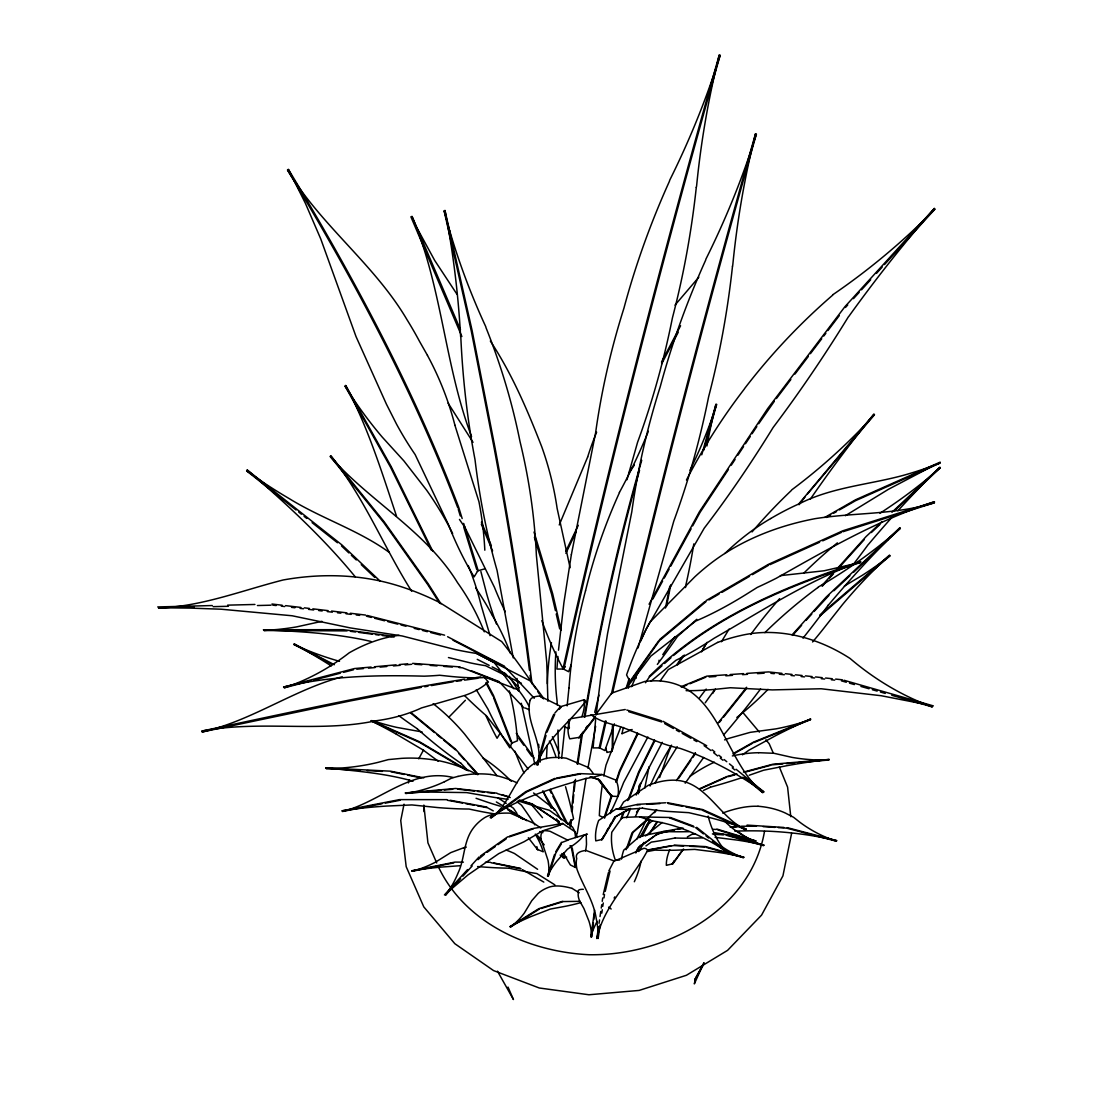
<?xml version="1.0" encoding="UTF-8"?>
<svg xmlns="http://www.w3.org/2000/svg" width="1098" height="1098" viewBox="0 0 1098 1098"><rect width="100%" height="100%" fill="white"/><g stroke="black" fill="none" stroke-linecap="round" stroke-linejoin="round"><path stroke-width="1.5" d="M612.409 725.586L612.231 751.293L606.947 752.459A503.104 369.202 -24.8 0 1 605.918 748.314M612.684 749.509L613.206 725.654M547.133 745.418L546.475 758.54M568.97 687.924L567.131 705.89M557.935 656.48L556.892 669.066L563.919 669.011C609.651 462.834 662.533 258.263 720.206 55.106L713.233 76.338A813.234 731.611 -44.3 0 1 669.711 180.209L669.423 181.307A856.646 742.317 -33.1 0 0 624.35 306.644L624.021 307.934A881.941 739.119 -27.7 0 0 595.596 432.9L571.372 554.572M570.04 826.67L570.672 819.863M571.482 811.353L574.556 780.774M570.727 826.945L571.372 820.137M572.168 811.628L572.648 806.522M572.978 803.118L573.774 794.623M574.103 791.219L575.503 779.374M558.498 650.181L563.878 602.926L571.358 554.6M595.624 719.602L593.098 747.916L600.126 747.875L606.192 721.153M638.295 793.881L639.132 785.386M639.105 792.454L639.942 783.945M636.003 678.44L636.346 675.05M561.627 758.361L564.99 726.203M628.303 688.24L629.181 679.731M596.132 714.88L601.402 672.333L607.578 633.464L631.803 511.764A881.941 739.119 -27.7 0 1 660.214 386.798L660.571 385.508A856.646 742.317 -33.1 0 1 705.643 260.171L705.932 259.073A813.234 731.611 -44.3 0 0 749.454 155.202L756.412 133.97C703.969 319.024 655.177 505.162 612.643 692.756M593.414 922.677L591.602 937.033L591.397 932.737A345.458 110.623 21.6 0 0 588.981 921.222L583.889 908.458L579.689 901.074A292.246 52.347 22.3 0 1 578.317 892.674L578.358 892.592A254.695 19.023 23.1 0 1 583.134 889.298L583.312 889.366M593.826 919.479L594.636 913.097M598.561 926.698L596.832 938.543C604.188 904.381 631.446 880.733 647.065 851.334A405.78 24.952 -23 0 0 643.991 848.274L614.413 861.079L585.907 850.415A439.941 41.861 20 0 0 576.752 858.54L576.67 858.705A496.598 100.343 19.4 0 0 577.068 869.506C583.024 886.004 593.593 900.662 596.214 918.518A586.552 201.648 18.9 0 1 597.93 930.706L598.122 938.488L600.071 924.955M599.041 923.308L599.535 919.932M600.03 916.542L600.757 911.464M601.251 908.087L601.745 904.697M602.239 901.321L602.72 897.931M601.8 913.111L602.28 909.734M602.775 906.344L603.269 902.968M603.996 897.89L604.49 894.499M577.109 763.961L581.707 733.684M584.26 716.87C598.643 630.43 617.254 544.471 641.726 460.309M577.809 764.235L582.654 732.284M584.96 717.145C598.643 634.013 616.719 551.429 639.558 470.328M550.963 645.446L551.443 642.577M577.164 833.89L586.071 778.29M484.314 677.342L488.418 682.023A501.58 180.909 49.4 0 1 464.317 695.556L421.55 707.908A314.289 197.832 45.5 0 1 375.996 720.768C318.475 732.901 259.444 719.945 201.785 731.09C289.062 712.575 376.243 693.167 464.399 679.223M587.924 768.257L595.638 726.409M649.069 766.733L644.759 788.144M665.443 608.045L669.794 586.208M666.431 606.631L670.782 584.781M404.037 804.175L400.743 820.535L406.191 866.679L423.787 906.879L454.833 943.704L493.551 970.577L539.283 987.994L588.94 994.761L639.118 990.423L686.401 975.285L727.576 950.36L761.559 915.128L782.929 875.861L791.603 833.382M408.374 782.943L409.046 779.676M695.007 980.624L694.334 983.904L701.773 967.475M764.496 831.406C750.675 911.162 664.592 955.974 589.104 954.725C529.414 951.952 465.566 923.487 438.747 867.557M594.581 910.036L590.875 937.006L592.11 932.751A345.458 102.347 -20.1 0 1 597.134 921.414M585.55 590.779L585.783 589.777A796.05 642.371 -1.1 0 1 619.176 493.235L619.423 492.398M530.032 700.428C524.748 722.264 544.073 742.426 537.787 765.045L546.049 735.482M605.273 720.947L599.206 747.669L604.847 750.565L614.413 723.829M611.339 694.224C653.969 506.068 702.885 319.367 755.493 133.764L750.359 155.408A808.101 688.844 82.3 0 0 732.764 265.112L732.476 266.21M603.214 894.554L608.416 872.622M605.231 891.37L610.063 871.002M610.351 813.536L611.202 810.297M638.075 647.916L673.76 521.207A932.271 744.019 64.5 0 0 708.443 397.654L708.732 396.351A872.361 719.204 70.6 0 0 732.503 266.224M696.269 187.346L696.571 186.262A808.101 688.844 82.3 0 1 714.167 76.544L719.272 54.9C661.6 258.057 608.731 462.629 563 668.806L568.64 671.702L571.344 664.304M626.958 479.757L637.554 442.343A932.271 744.019 64.5 0 0 672.237 318.791L672.525 317.487A872.361 719.204 70.6 0 0 696.297 187.36M701.746 454.819L715.992 404.119L712.465 418.914A544.526 376.93 82 0 0 706.92 445.994M703.777 450.166L716.637 404.38L711.82 418.654A544.526 495.637 -7.4 0 1 689.983 470.219M626.313 687.691L629.127 678.564M631.158 730.527L631.391 729.786M587.691 456.933L559.239 524.968M554.559 854.422L547.504 876.08L549.576 871.963A369.697 93.893 -17.1 0 1 556.947 861.065L567.378 849.303L574.721 844.087A322.894 35.534 -16.8 0 0 583.367 835.702L583.409 835.647M604.133 817.557L611.517 795.048M615.745 782.174L619.437 770.92L637.485 733.148M604.641 818.065L612.025 795.542M616.774 781.076L619.945 771.427L637.979 733.642M626.107 849.701L631.981 832.86L647.875 818.792M627.631 847.807L632.97 832.476L648.863 818.422M659.624 777.576L664.304 764.332A254.695 226.133 41.2 0 1 671.221 745.967M621.139 818.051L623.554 811.697M627.768 800.566L638.624 771.963L654.477 739.956M621.592 818.641L624.007 812.287M628.825 799.577L639.077 772.567L654.93 740.546M620.741 727.082L606.014 765.1A501.676 348.615 36.3 0 0 603.79 776.011M636.167 795.076L641.205 782.819M630.266 809.308L626.711 817.763M553.749 714.318L545.981 732.119L536.812 764.963C545.473 740.134 567.542 724.57 582.873 704.834A296.734 19.586 -16.2 0 0 584.136 699.742L560.996 706.522L539.681 696.05A296.734 34.916 25 0 0 530.059 700.442M546.969 732.201L554.723 714.4M565.745 551.388L578.303 525.283M565.882 553.337L576.162 531.72M635.481 816.308L638.954 809.061M608.786 871.043L613.768 861.354M702.473 965.993L703.983 963.07M641.218 782.792L662.259 742.33M661.504 362.024L680.582 325.763M661.586 363.932L678.276 332.214M659.033 660.227L659.02 661.133M647.889 736.991L623.582 782.586A518.997 184.437 86.2 0 1 610.406 812.822M635.962 851.979L638.254 847.697L658.512 833.204L670.109 830.774M635.824 852.995L638.871 847.299M418.75 758.773L423.499 750.044M649.069 604.229L699.467 511.682L767.639 408.662L844.884 306.74L934.467 208.318L919.767 225.378A829.237 426.738 -61.2 0 0 849.042 316.087L848.315 316.938A846.572 395.843 -68.7 0 1 773.774 426.628L773.019 427.657A853.256 366.21 -73.2 0 1 704.216 528.193L646.132 629.209A1698.084 523.664 -83.1 0 1 640.669 641.246M652.871 598.986L662.629 581.075M664.249 578.097L669.135 569.135M670.754 566.156L691.081 528.838M692.701 525.846L700.03 512.409L728.427 469.491M703.928 962.864L694.691 979.828L703.447 964.785M639.818 837.623L649.81 819.63M641.012 836.731L649.33 821.743M604.078 835.523L601.622 839.915L615.168 817.008L629.744 808.91M674.309 860.503L672.196 864.263L682.915 849.495M649.645 833.409L657.414 822.1M644.032 842.839L638.748 851.554M555.863 851.554L561.476 842.276M561.462 843.662L555.849 852.94L548.3 876.149L548.794 871.908A369.697 112.38 24.3 0 0 547.998 860.324L541.726 841.343A322.894 52.43 25.2 0 1 541.945 832.257L542.028 832.202M702.583 649.687L707.03 642.344M500.29 733.025L497.078 738.281A502.184 239.515 -78.5 0 1 485.892 715.553M654.984 782.956L677.219 746.722M712.698 693.456L715.374 689.105M643.977 842.331L642.536 844.582M650.222 832.435L656.796 821.949M731.268 465.195L735.056 459.472M737.897 455.19L743.579 446.598M745.473 443.743L750.209 436.592M752.089 433.724L756.824 426.573M758.718 423.704L774.365 401.25M662.767 654.683L674.913 636.62M645.487 682.764L649.234 677.192L662.012 665.772M654.545 812.671L656.439 809.885M676.327 780.623L695.267 752.748M678.578 778.441L690.889 760.324M692.783 757.538L695.624 753.365M677.013 664.372L682.805 655.945M677.521 664.88L684.274 655.039M798.589 504.133L874.049 414.056L862.15 428.879A735.235 345.98 -63.9 0 0 810.434 499M799.042 504.723L805.259 496.625M582.022 733.45L578.824 738.007L595.116 716.706M658.498 641.067L630.17 681.007L626.862 687.279A527.836 34.834 -59.7 0 0 650.743 656.179L695.748 621.056A341.835 114.247 -48.2 0 0 745.762 594.636L757.263 587.416A400.207 164.961 -43.8 0 0 776.272 578.262C827.343 549.425 878.304 519.862 934.494 501.759L842.866 530.773L768.325 564.399L705.987 600.661M685.179 783.203L703.64 757.483M683.587 849.029L672.868 863.797L666.335 865.32A414.371 105.683 -16 0 1 669.753 849.646M776.423 398.533L790.848 379.51M794.966 374.075L808.361 356.397M810.42 353.68L821.743 338.733M823.802 336.015L825.861 333.298M827.919 330.58L839.256 315.634M595.281 717.296L580.005 737.266L569.78 738.844A610.584 119.504 -10.3 0 1 570.438 718.765L625.242 709.514M717.955 723.143L746.654 687.266M719.368 722.415L721.496 719.753M723.623 717.104L745.94 689.201M645.473 835.949L662.204 822.443M698.808 277.218L674.995 305.12M832.943 294.662L832.243 295.527A801.787 699.165 60.2 0 0 744.883 388.17L744.17 389.241A796.311 664.578 57.3 0 0 686.47 479.991M636.511 812.108L639.681 808.32M807.455 494.018L874.502 414.646L861.71 428.289A712.108 641.012 59.7 0 1 791.823 489.804L791.246 490.573A748.067 632.983 56.2 0 0 752.061 531.912M554.874 713.041L560.488 706.673M559.225 709.308L561.462 706.755M542.055 832.215A287.003 17.143 26.1 0 1 550.125 831.323L567.474 840.011L586.222 834.343L586.497 844.074A503.104 140.324 -17.8 0 1 585.509 851.046M821.922 585.605L833.245 573.032M836.649 569.258L866.089 536.565L882.092 521.536M822.278 586.208L826.808 581.171M829.072 578.66L833.602 573.636M836.992 569.862L864.181 539.694M792.18 634.795L826.163 597.079L899.989 527.726L887.829 539.804M792.536 635.399L801.595 625.338M806.124 620.315L811.793 614.029M814.057 611.517L828.976 595.377M845.433 307.481L847.738 304.956M853.475 298.642L859.212 292.343M861.518 289.817L870.7 279.716M876.451 273.402L882.188 267.102M884.48 264.577L935.016 209.059L919.218 224.651M467.542 869.589L444.429 894.925L467.995 874.914L498.753 853.626L524.13 841.713L542.728 830.815L557.811 825.929A342.782 13.464 -9.7 0 0 562.601 823.459L574.721 831.557A557.715 147.956 -9.7 0 1 575.489 837.513M471.015 865.787L479.099 856.907M460.611 878.675L445.582 895.145L450.372 888.145A529.922 229.825 28.4 0 0 458.086 872.965C464.44 859.597 463.452 844.06 471.152 831.296A443.07 132.693 30.2 0 1 482.434 819.163L482.722 819.026A387.265 75.776 31.7 0 1 510.268 813.165L534.177 823.445L540.792 828.029M462.917 876.149L472.167 866.006M477.946 859.679L484.342 854.258M817.9 587.526L818.49 586.922A719.231 610.09 49 0 0 887.472 539.2L900.346 528.33L853.585 572.25M448.67 717.378L465.387 700.277M565.305 666.788L563.192 668.915A559.898 335.837 -68.1 0 1 541.836 620.686M828.208 605.176L828.812 604.586A738.68 362.505 -63.8 0 1 887.829 539.818M567.68 824.392L573.554 818.806A729.099 459.65 -60.6 0 0 565.552 786.744M891.933 512.299L939.929 467.213L927.769 479.291A738.68 362.505 -63.8 0 0 897.862 510.79M871.359 532.544L879.978 524.46M894.746 510.584L940.272 467.817L927.412 478.701A719.231 610.09 49 0 1 879.923 513.274M833.904 590.751L849.893 575.723M819.684 615.127L889.613 555.149L879.718 564.413A390.792 311.914 -50 0 0 842.18 604.984L824.859 626.917A338.925 257.714 -62.3 0 1 812.575 641.973M820.165 615.704L890.094 555.725L879.237 563.837A380.828 376.641 18.6 0 1 862.218 575.352L844.362 586.085M647.971 817.804L656.686 809.981M649.275 676.437C707.043 618.819 784.205 586.181 860.763 561.654C808.389 580.183 761.998 610.913 714.139 638.24A265.332 77.162 -47.4 0 1 675.901 660.323L650.894 681.336M664.565 663.494L670.947 657.798M673.499 655.506C727.617 610.639 794.43 583.848 860.736 562.396L824.145 570.768L780.376 575.64M696.777 619.313L677.452 636.483A403.199 24.389 -60.1 0 1 657.331 664.4M659.473 639.695L704.696 601.745M706.014 601.635L659.486 640.669L630.197 681.982L626.574 674.927A487.745 233.394 79.4 0 1 649.947 622.141L694.718 576.93A312.669 217.28 -87.6 0 1 718.696 557.537C747.422 537.649 780.87 525.187 815.059 518.668C854.711 512.437 895.666 514.866 934.522 502.719L842.88 531.748M652.514 820.645L648.589 823.925A517.474 97.297 -37.6 0 0 642.426 836.292M845.35 515.703L888.433 489.31L940.19 462.121L855.562 499.782L824.804 517.419M642.042 845.117L653.818 836.443M507.358 805.987L490.957 817.969C513.041 802.213 515.319 768.078 543.208 759.322A265.332 72.66 42.2 0 1 566.417 758.251L588.816 767.694A415.922 9.704 49.2 0 0 592.975 773.074M510.103 803.983L526.505 792.001L555.78 778.715L580.54 773.966M645.953 845.927L651.306 842.097A254.695 7.096 -13.9 0 0 674.954 838.007L675.215 837.994M480.471 855.96L507.743 836.772M487.073 852.336L495.253 846.585M497.984 844.664L506.164 838.913M742.399 754.82L748.987 750.154L775.613 735.687A345.458 144.154 -39.1 0 1 800.854 723.362L810.667 718.984L753.557 742.083L733.244 753.544M539.475 908.979L510.515 927.028L514.838 923.459A345.458 154.049 39.1 0 0 524.268 913.124L531.72 900.758L538.13 893.443A292.246 92.685 41.8 0 1 550.002 886.841L550.235 886.813A254.695 56.19 43.9 0 1 572.044 888.351M655.135 835.482L655.424 835.304A254.695 75.337 -55.2 0 1 662.904 832.257M708.91 599.947L719.066 594.045M721.962 592.357L749.509 576.34M752.405 574.652L768.353 565.374M687.334 836.937L691.877 834.356A256.465 10.678 -12.1 0 0 695.542 834.068M826.259 517.474L830.651 514.962M833.574 513.274L836.511 511.599M839.435 509.925L855.548 500.688L940.176 463.013L925.683 468.366A450.619 380.896 -67.9 0 1 903.585 475.283C868.957 484.698 832.435 487.1 799.866 503.474A359.471 282.474 -77.9 0 0 776.327 515.305L770.645 518.544M733.217 754.148L752.075 743.511M630.458 808.389L615.882 816.487L602.335 839.394L595.789 840.876A541.685 134.519 -15.8 0 1 598.671 820.426L615.896 809.185L637.279 804.45M717.639 642.412L668.298 669.588A656.577 87.442 -68.2 0 0 660.282 680.774M444.47 781.735L451.662 778.084L458.017 776.382M554.998 778.358L525.736 791.644L490.175 817.612C518.86 797.903 552.527 788.337 585.303 778.619M769.904 564.674L819.588 542.247M822.704 540.847L841.329 532.448M699.536 788.776L727.068 776.492L736.882 773.87M700.716 788.68L726.739 777.068M511.38 743.291L517.46 740.766A415.922 313.314 -33.8 0 0 509.321 690.889M682.064 687.046L686.813 685.07M689.983 683.752L705.822 677.178M621.99 733.684L632.119 729.484M680.938 686.772L706.069 676.437M753.53 742.687L810.64 719.602L800.881 722.772A345.458 272.071 -77.1 0 1 775.943 728.866L750.263 732.339L728.688 738.405A292.246 207.097 -84.4 0 0 724.556 739.887M562.272 842.344L567.858 840.203M710.379 787.225L710.804 787.074A345.307 57.933 -27.6 0 0 743.085 777.288M749.22 775.243L763.645 770.22L787.17 765.635A403.213 116.47 -23.2 0 1 819.259 760.626M509.362 836.223L532.05 828.661M508.896 836.992L533.189 828.894M562.698 901.28L538.844 908.677L509.884 926.726L515.47 923.747A345.458 88.801 -1.6 0 1 531.405 916.391L550.318 909.075L565.923 906.193A292.246 34.381 0.4 0 0 580.897 902.583M541.053 908.485L563.329 901.568L580.169 901.321M584.095 699.755L584.287 706.33A487.238 118.982 -17.5 0 1 581.913 716.582M463.658 847.766L450.715 852.638L435.535 862.136A345.458 191.436 50.3 0 1 419.107 869.177L412.189 871.29L453.776 862.877M477.205 571.029L485.261 568.682M575.256 867.379L571.55 848.438L570.054 845.666M342.302 676.78C293.413 689.764 251.662 721.002 202.005 732.009L350.289 700.936L421.399 687.362M743.428 772.114L772.868 764.222L829.251 759.432L819.245 760.626M728.372 776.629L734.905 774.886M744.719 772.251L770.892 765.237M310.638 680.952L284.245 687.828C307.728 680.033 329.702 667.968 349.219 652.802C364.522 644.059 381.377 637.595 398.972 635.33M313.932 680.087L340.325 673.198M343.619 672.333L353.515 669.753M321.892 621.331L296.487 626.917A450.619 319.285 51.3 0 1 277.053 629.525L263.932 630.526L347.119 630.883M657.894 833.615L674.46 830.129M677.782 829.429L681.089 828.743M382.008 803.777L342.466 811.477C380.141 802.24 411.379 767.475 453.131 777.494M385.302 803.132L400.125 800.25M556.645 778.043L579.771 773.61M648.191 849.866L671.002 845.735M647.655 850.277L673.719 845.556L683.601 846.009M424.748 686.772L428.083 686.181M431.418 685.591L453.131 681.762M682.956 828.002L663.453 831.502A328.549 29.207 -8.7 0 0 681.872 831.762L688.968 831.68M532.708 828.551L562.588 823.459M566.664 857.195L563.178 857.771L561.517 854.793M467.679 678.756L472.593 678.056M475.887 677.59L480.8 676.89M456.411 681.309L461.338 680.609M464.619 680.142L477.74 678.276M730.252 827.288L736.978 826.41M732.929 827.316L737.98 826.657M741.342 826.231L756.44 826.218M371.11 667.062L354.476 668.545L283.558 687.06C329.716 675.819 377.067 674.913 424.212 676.176A400.207 102.196 17 0 0 439.639 675.256L449.356 676.286A341.835 53.514 19.6 0 0 485.824 677.439L518.297 689.86A527.836 83.16 26.4 0 1 528.714 705.712M374.432 666.774L396.049 664.853M399.37 664.551L407.687 663.81M356.823 669.176L363.479 668.586M368.461 668.147L375.118 667.543M380.1 667.104L386.757 666.513M393.413 665.923L400.056 665.333M405.052 664.88L411.695 664.29M440.971 790.313L405.656 793.47L413.795 791.987A390.792 220.767 53.3 0 0 444.457 781.721M444.333 790.025L452.733 789.27M772.525 764.798L782.778 763.934M786.195 763.645L794.746 762.918M798.164 762.63L828.921 760.008L819.588 760.049A403.213 255.999 -63.8 0 1 792.015 757.373L773.98 753.297L758.732 752.693M706.796 676.135L726.807 674.762M730.143 674.543L743.483 673.623M746.818 673.403L768.504 671.921L781.941 673.349M709.157 676.958L715.827 676.492M725.833 675.819L732.503 675.352M742.523 674.666L747.518 674.323M757.524 673.65L764.194 673.184M460.021 865.718L441.067 867.104A345.458 95.128 10.8 0 0 419.587 869.602L411.695 870.838L454.956 862.095L463.411 862.15M637.746 804.34L665.621 802.775M637.032 804.861L640.312 804.683M646.873 804.312L659.994 803.571M702.24 837.884L696.407 838.076A292.246 37.62 -12.1 0 1 675.201 837.994M212.285 605.547L157.728 606.933L221.123 609.212L292.178 615.772L350.344 627.919L402.211 635.975L455.107 649.536A420.328 65.317 25.5 0 0 476.532 653.447L530.224 680.884A656.577 92.767 33 0 1 543.688 698.424M227.629 605.149L254.914 604.463M194.346 607.139L158.537 608.045C201.675 606.535 241.985 590.45 283.106 579.991C314.783 574.254 347.654 574.062 379.194 580.76A460.117 237.511 62.4 0 1 439.529 602.445L501.704 641.589A710.639 178.521 73.4 0 1 535.879 688.734M213.094 606.659L228.439 606.274M257.426 605.533L271.069 605.19M590.793 777L598.657 779.429L611.147 796.174L617.79 796.462A415.922 100.934 4.2 0 0 616.115 780.211L601.828 774.502A265.332 20.244 1.5 0 1 585.275 778.619M757.977 806.275L757.606 806.289A286.894 95.169 -51.6 0 0 722.621 813.055M446.941 799.646L399.576 799.619L341.903 810.846L352.334 809.322A440.298 140.887 13.9 0 1 386.455 806.069L411.956 804.93L437.786 807.579A371.069 71.727 17.9 0 0 468.819 809.034L469.258 809.075A325.996 31.142 20.5 0 0 496.076 814.112M485.412 862.259L490.49 862.287M619.78 860.009L615.292 859.967A677.041 201.867 -0.2 0 1 611.778 832.257L621.893 817.832A387.169 5.339 1.2 0 1 639.681 816.843M669.945 817.502L639.887 816.898A428.947 38.485 1.9 0 0 653.283 821.03C680.76 825.449 706.069 837.664 729.031 853.146L696.64 827.316M734.864 831.186C769.176 829.745 803.42 832.696 836.896 840.684L787.307 827.672M580.252 773.637L601.937 774.502M712.876 829.306L716.225 829.457M712.41 833.876L723.925 834.398M713.522 834.356L723.39 834.809M674.254 845.144L705.52 846.585L744.06 857.318L736.923 855.713A345.458 91.038 -9.2 0 0 717.241 852.213L694.691 849.385L676.341 850.181A292.246 37.62 -12.1 0 1 655.135 850.099L654.861 850.113A254.695 7.096 -13.9 0 1 647.477 851.513M690.175 846.311L704.985 846.997M360.226 770.261L326.079 768.545L336.743 768.284A399.878 271.59 55.1 0 0 378.275 762.3L388.363 759.596L401.443 758.361A332.872 193.673 60.8 0 1 440.449 761.024L440.957 761.189A286.894 144.195 64.7 0 1 477.218 774.461M367.061 770.604L382.42 771.372M747.052 825.106L783.945 827.453M763.151 826.643L774.886 827.384M778.249 827.604L786.635 828.139L836.223 841.15L828.386 838.254M412.67 663.37L460.089 666.911M415.058 664.263L421.824 664.77M430.292 665.415L437.073 665.91M443.839 666.417L452.307 667.062M459.088 667.557L462.464 667.817L499.741 682.352L524.075 707.977M477.589 866.555L485.247 867.145A292.246 42.3 14.3 0 0 508.827 868.161L509.156 868.189M642.412 808.183L642.742 808.21A371.069 58.784 -9.9 0 0 667.2 811.367L688.789 812.671L710.337 817.736A440.298 129.646 -7.1 0 1 738.172 826.149L746.365 829.223L702.665 809.555L667.255 802.679M785.303 673.705L792.015 674.419M795.377 674.79L802.089 675.503M805.452 675.86L812.163 676.574M815.526 676.931L822.237 677.658M825.6 678.015L832.311 678.729M835.674 679.086L842.386 679.799M770.892 673.321L774.255 673.678M779.292 674.213L784.329 674.748M791.04 675.476L794.403 675.833M801.115 676.546L804.477 676.903M811.189 677.617L814.551 677.974M821.263 678.701L824.625 679.058M831.337 679.772L834.7 680.129M715.045 837.335L737.307 840.107A345.458 91.038 -9.2 0 1 756.989 843.607L764.126 845.213L725.572 834.48M497.037 793.168L455.601 788.474L405.162 792.962L414.289 792.481A380.828 95.293 13.7 0 1 428.783 792.083L466.636 792.591L493.537 797.272A328.549 40.05 17.4 0 0 508.058 799.385M457.756 789.16L474.336 791.04M477.644 791.411L484.273 792.166M487.594 792.536L494.224 793.291M271.961 604.024L282.186 605.231M285.59 605.629L300.921 607.441M304.324 607.839L309.43 608.443M312.834 608.841L328.165 610.653M331.582 611.051L346.899 612.862M350.317 613.26L365.648 615.072M272.771 605.149L276.174 605.547M281.294 606.151L284.698 606.549M291.505 607.359L294.923 607.757M300.029 608.361L303.432 608.759M308.538 609.363L313.657 609.966M318.763 610.57L322.167 610.968M327.286 611.572L332.392 612.176M337.498 612.78L340.902 613.178M346.021 613.782L351.127 614.386M356.232 614.99L359.636 615.388M393.551 636.305L343.207 629.662L263.383 629.758C299.37 631.515 335.796 633.23 370.973 641.438M350.468 631.323L355.505 631.981M358.854 632.421L372.277 634.191M375.64 634.644L378.988 635.083M382.351 635.522L387.388 636.195M390.737 636.634L394.1 637.073M422.085 731.941L396.68 727.37A345.458 286.125 78.7 0 1 373.402 720.892M714.633 832.682L736.84 836.566A380.828 85.919 -6.2 0 1 748.767 839.16L756.11 841.013L716.843 829.045M450.262 800.264L486.922 807.099M447.49 800.277L462.491 803.063M465.827 803.681L474.158 805.246M477.479 805.863L487.485 807.73L493.263 810.873M668.16 803.516L682.64 806.33M685.866 806.948L700.346 809.761M490.751 774.502L490.367 774.419A338.925 152.704 57.4 0 0 458.044 776.423M423.787 777.878L390.517 771.18L325.639 767.927C354.915 770.865 384.671 773.129 413.068 781.186M390.97 771.798L404.27 774.488M407.591 775.147L420.905 777.837M493.826 862.973L520.507 868.381M490.984 862.726L521.001 868.82M616.321 725.476C637.773 731.982 657.647 743.909 680.019 748.356C709.843 758.526 738.034 774.104 764.002 791.974L736.085 769.273M367.281 615.484L444.621 635.179M366.458 616.184L371.399 617.447M374.679 618.284L384.561 620.795M387.841 621.633L397.723 624.144M401.017 624.982L405.944 626.244M414.179 628.344L419.107 629.593M422.401 630.43L427.342 631.693M430.636 632.53L440.504 635.042M448.451 657.537L470.466 662.918A266.251 46.734 26.2 0 0 485.522 665.676L521.426 683.272M726.643 835.345L763.59 845.625L757.51 843.195A345.458 175.639 -49.2 0 1 743.305 835.413L738.007 831.639M706.59 847.45L743.524 857.73L737.444 855.301A345.458 175.639 -49.2 0 1 723.239 847.519L720.562 845.68M844.019 680.266L933.355 705.89L881.227 695.734L821.167 688.762L772.306 689.901L730.335 687.746L713.178 689.517A460.117 66.319 -19.5 0 1 686.113 690.656M841.411 680.842L846.297 682.242M849.536 683.176L854.409 684.576M860.914 686.442L869.026 688.762M872.279 689.695L877.151 691.095M880.404 692.028L885.276 693.428M891.768 695.295L932.38 706.934C902.295 695.995 874.433 679.264 850.113 658.498C818.12 637.677 777.837 626.519 739.983 635.715A420.328 170.945 -58.9 0 0 717.639 642.412M717.859 829.951L755.493 841.425L749.371 838.762A390.792 182.995 -47 0 1 727.7 824.131L725.298 821.88M501.8 794.623L508.168 796.558M519.299 799.962L532.022 803.86L558.621 821.798L560.556 824.612M497.531 793.662L510.254 797.546M521.385 800.95L532.53 804.354L559.129 822.306M589.997 776.876L599.439 779.786L611.929 796.53L607.88 791.919A415.922 9.704 49.2 0 1 597.545 778.907M626.807 710.008L661.367 720.768M628.77 711.71L661.765 721.99M476.065 798.287L487.169 802.103A255.175 29.728 27.4 0 0 500.345 806.22M539.818 831.502L542.934 832.641M670.521 817.516L693.565 826.163M669.533 817.886L694.114 827.11M471.097 670.672L499.055 681.57M506.247 807.867L526.669 820.631M537.21 849.276L543.153 851.815A541.685 106.122 27.1 0 0 535.302 834.137M525.283 708.018L529.36 709.775M371.618 720.549L419.409 741.699L467.446 770.192M371.591 721.153L419.381 742.303L465.964 769.931M572.085 888.392L579.209 892.811M591.081 714.661L591.246 714.729A409.321 59.951 -7 0 0 616.349 725.476M701.951 810.077L745.652 829.745C717.941 816.83 705.136 777.864 670.219 780.266A301.991 83.709 -53.3 0 0 648.314 785.29L623.554 802.034A502.184 3.802 -60.6 0 0 619.341 809.226M603.022 817.324L599.33 815.649A501.676 348.615 36.3 0 1 602.198 785.715M564.331 726.588L568.778 728.77M477.246 659.363L489.173 665.374M492.165 666.884L505.588 673.65M498.67 670.658L506.137 674.419L519.121 687.732M475.983 653.145L494.21 662.657A487.745 84.175 68.6 0 1 500.839 671.002M334.382 664.729L294.031 643.867L304.942 650.002A403.213 185.329 43.1 0 1 331.28 665.923M332.79 664.606L293.935 644.512L305.024 649.357A403.213 341.505 84.2 0 0 339.502 661.312M447.613 636.73L504.476 666.212M452.925 640.175L505.286 667.323L534.273 698.259M662.945 721.262L706.714 745.748M664.688 723.623L673.431 728.523M676.354 730.156L679.278 731.79M682.187 733.423L690.944 738.323M693.867 739.956L696.791 741.589M704.079 745.666L710.982 750.552M396.364 734.205L423.059 749.961L438.39 761.326M708.128 816.102C711.641 829.745 717.721 843.456 728.043 853.517L712.492 841.123M522.415 869.643L543.812 882.092M496.337 801.965L503.639 806.275M508.484 809.802L522.662 818.641M507.509 809.542L523.101 819.273M554.874 884.864L536.798 873.528A254.695 11.817 16.6 0 1 509.129 868.189M497.984 797.875L506.247 803.338M509.005 805.163L513.384 808.169A502.184 70.615 69.8 0 1 516.98 813.44M389.282 552.404C358.319 530.005 321.522 518.558 289.145 498.561A586.552 539.145 88.4 0 1 263.273 482.406L246.625 470.864L296.062 509.98M537.608 869.3L514.468 853.503A254.695 89.501 57.3 0 0 506.164 850.072M560.145 855.095L564.331 857.991L561.833 853.53M597.175 713.906L594.745 712.204A1594.969 1152.063 50.9 0 1 598.959 695.13M539.873 696.091L543.634 698.808M608.608 907.154L611.174 909.007M517.048 801.842L521.454 805.15A463.576 112.888 75 0 1 534.863 824.886M417.158 728.701L416.664 728.331A345.307 127.917 49.9 0 1 398.766 715.635M533.559 792.976L554.957 809.597A518.997 57.659 68.3 0 1 561.353 819.781M298.725 512.093L301.401 514.207M304.077 516.321L306.74 518.434M312.093 522.662L337.47 542.755M695.652 827.686L703.42 833.89M706.014 835.949L708.608 838.021M460.817 763.192L468.173 770.851M712.163 749.81L714.825 751.979M718.806 755.218L721.468 757.387M724.131 759.542L726.78 761.71M729.443 763.865L733.423 767.118M713.645 752.706L717.625 755.946M720.288 758.114L722.951 760.283M732.256 767.845L734.905 770M744.211 777.576L762.822 792.715C722.951 759.994 719.506 682.654 656.728 680.815A357.701 110.322 -46.9 0 0 644.759 681.46L611.723 693.113A542.796 5.902 -54.7 0 0 597.147 712.726M411.009 712.588L455.478 749.138L477.959 774.063M410.926 713.22L434.465 732.572M437.086 734.727L441.012 737.952M443.619 740.093L455.396 749.769M380.196 581.171L341.89 544.91L247.036 469.848C285.535 502.898 323.1 537.595 355.299 576.889M341.478 545.926L348.889 552.939M351.36 555.286L356.301 559.966M361.242 564.646L374.83 577.507M537.526 835.66L541.204 839.201M458.772 753.516L464.385 759.747M467.762 763.481L477.877 774.694M530.663 803.709L542.508 817.681M743.085 712.739L759.391 732.119M765.924 739.874L769.19 743.744L773.253 753.022M535.769 834.617L544.224 844.842M528.124 768.957L486.524 715.937A405.78 173.566 64.1 0 1 464.852 695.871M528.344 837.747L537.773 849.907L536.853 846.627M516.238 733.203L534.163 757.977M518.805 738.35L523.787 745.226M526.779 749.358L531.748 756.234M448.108 403.158L473.032 442.343M457.111 294.456L434.684 260.418L410.885 216.773L461.874 336.51M490.326 341.025C512.025 373.855 527.479 410.213 541.726 446.735A355.121 335.453 -1.1 0 1 557.111 508.305L570.095 567.762M464.687 526.93L494.402 587.224A503.172 258.552 -77.4 0 0 505.231 611.655M411.681 591.259C383.531 546.777 364.124 497.051 330.745 455.794L384.3 521.948L428.261 583.889L440.943 603.831M497.463 971.167L513.452 999.537L508.003 987.075M439.433 602.967L427.671 584.452L383.696 522.511L330.141 456.356C369.793 501.512 425.448 530.54 457.591 582.736A265.332 243.646 -44.3 0 1 484.287 631.817M509.39 676.382L518.27 690.752M549.329 741.04L551.388 744.581A729.099 459.65 -60.6 0 1 555.794 756.302M476.299 689.695L487.924 709.061A415.922 183.737 -86.5 0 0 509.829 747.848L511.97 742.742L493.551 695.597L486.51 682.27M427.465 355.368L419.463 341.272A400.207 389.914 -37.5 0 0 407.001 319.683C374.281 264.096 320.589 225.268 287.47 169.916C352.787 277.931 412.821 389.708 457.811 507.852M570.85 845.735L572.346 848.507L575.64 867.557L570.438 864.991A503.104 111.667 29.3 0 1 563.535 852.871M485.906 682.832L492.947 696.159M496.859 775.641L464.646 734.123A302.65 217.486 -82.8 0 0 433.134 703.667M491.78 614.509L491.465 613.878A328.549 309.334 -22.8 0 0 475.681 587.91M550.263 789.338L566.87 822.32M549.851 790.354L551.361 793.346M552.87 796.352L566.458 823.335M542.975 791.48L551.32 808.265M556.631 818.943L559.664 825.037M452.637 533.504L452.28 532.75A371.069 355.862 -31.4 0 0 426.655 490.216L403.899 460.899L382.118 436.963A440.298 435.796 -40.5 0 1 353.405 399.068L344.923 385.906L390.449 467.048L431.336 550.18M432.736 551.196L391.149 466.513L345.623 385.384C367.816 426.793 381.72 471.728 396.488 516.074M779.333 766.953L787.595 787.129L790.78 816.706M436.716 862.932L427.932 842.866L423.855 805.081L424.048 811.614M481.418 522.154L491.382 545.692M481.308 524.213L492.604 550.894M493.565 697.724L510.762 741.726M460.487 329.702L411.956 216.292C442.137 286.907 444.594 365.099 471.564 436.62M496.378 623.897L496.09 623.06A387.814 304.105 -89.6 0 1 486.757 594.128L480.883 571.536M462.162 518.544L458.676 507.207C413.699 389.063 353.666 277.286 288.349 169.27L305.354 203.199L320.781 239.007L356.013 336.551L386.455 404.242L396.529 424.13A312.669 216.32 83.9 0 0 415.126 454.545L448.313 524.35A487.745 246.172 -80 0 0 474.13 576.903L478.083 570.384L463.658 523.403M458.305 509.472L460.295 515.95M463.781 527.287L476.71 569.409M534.012 532.022L552.651 593.675L561.147 630.087M534.41 537.361L551.58 594.155L555.451 610.708M490.065 635.673L481.157 605.369A325.996 300.976 -28.3 0 0 468.228 565.539M449.59 230.498L444.086 210.692L471.234 330.814L493.949 446.968A1384.043 235.37 73 0 1 529.414 670.164M534.904 764.62L521.303 703.255M454.874 425.159L478.948 501.69A527.836 415.25 -23.8 0 1 484.822 550.194M556.219 614.015L559.692 628.921M568.613 719.89L569.327 723.17M567.995 721.455L569.409 728.001M513.246 657.88L497.065 570.425A841.96 519.038 -65.6 0 1 475.063 460.035L474.871 458.868A807.455 529.552 -69.7 0 1 460.831 337.443L460.611 336.427A763.288 539.283 -77.3 0 0 448.739 230.827L444.951 210.363L472.099 330.471L494.814 446.639A1384.043 235.37 73 0 1 532.008 683.793M519.066 690.917L516.993 678.454M557.235 704.875L557.07 700.853A287.003 254.571 -36.1 0 1 555.904 651.896M557.935 729.964L558.745 758.389M558.608 820.769L558.676 825.161M547.888 701.197L546.777 662.712L536.373 555.204A896.846 719.039 5.5 0 0 520.26 442.563L519.985 441.41A838.899 708.251 8.4 0 0 486.002 327.698L485.769 326.696A776.739 698.04 15.6 0 1 449.604 230.498M693.799 543.908A567.982 363.52 73.8 0 1 686.099 583.944L685.907 584.781A588.212 351.964 69.3 0 1 685.509 587.567M724.913 553.488A304.036 222.057 -84.2 0 1 770.659 518.572M587.677 456.919A320.849 304.915 -32 0 1 596.626 432.187M634.328 465.127A330.855 293.139 -81.4 0 1 628.742 473.128M622.003 733.67A710.639 124.499 -25.6 0 1 623.54 727.466M537.622 691.369A710.639 178.521 73.4 0 1 539.379 694.032M585.646 728.331A542.796 5.902 -54.7 0 1 587.375 725.97M631.556 686.675A415.922 190.023 81.6 0 1 638.926 670.617M919.246 224.678A799.303 735.701 65.7 0 1 832.929 294.648M503.104 673.939A487.745 84.175 68.6 0 1 513.933 688.789M427.438 355.381A341.835 322.922 -31.7 0 1 454.901 425.146M538.638 744.32A1384.043 235.37 73 0 1 538.953 747.56M539.845 757.208A1384.043 235.37 73 0 1 540.285 761.998M530.073 675.421A1384.043 235.37 73 0 1 530.718 680.65M464.646 526.985A312.148 217.349 86.6 0 1 459.472 519.423M750.758 634.493A859.72 636.236 49.4 0 1 779.635 598.657M803.667 573.266A796.05 624.46 49.5 0 1 837.39 542.879M891.974 517.309A738.68 362.505 -63.8 0 0 868.738 544.059L868.134 544.677A831.982 364.989 -70.5 0 1 853.324 564.372M648.369 431.308A719.231 621.001 -5.4 0 1 619.437 492.398M568.997 687.924A859.72 658.704 0.7 0 1 585.522 590.779M641.067 861.148A675.874 158.565 -25.5 0 1 634.328 881.749M764.894 632.64A796.05 624.46 49.5 0 1 817.886 587.512M705.232 702.816A859.72 636.236 49.4 0 1 714.633 689.86M760.571 688.968A916.501 366.416 -74.3 0 1 723.856 734.713M828.221 605.204A831.982 364.989 -70.5 0 1 802.995 638.171M729.058 629.113A827.384 321.055 -75.3 0 1 721.4 641.767M646.544 819.163A677.041 92.836 -46.1 0 1 636.73 839.201M554.463 810.406A675.874 143.426 76.1 0 1 542.851 790.835M606.563 831.186A502.184 3.802 -60.6 0 1 608.292 828.221M609.966 825.312A502.184 3.802 -60.6 0 1 611.627 822.484M613.233 819.712A502.184 3.802 -60.6 0 1 614.811 816.994M642.426 808.169A325.996 17.884 -11.6 0 1 616.005 809.157M650.085 786.003A501.676 390.353 32.6 0 1 671.551 745.13M768.024 689.366A298.642 215.249 -69.7 0 1 736.827 717.474M517.995 800.867A290.943 7.823 19.7 0 0 549.425 810.297L572.525 827.082A501.676 120.807 25.5 0 1 577.232 836.635M490.765 774.515A298.642 108.729 60.3 0 1 517.103 782.847M460.844 763.234A302.65 90.379 54.3 0 1 417.158 728.674M586.263 834.329A287.003 1.688 -16.8 0 1 583.381 835.66M732.366 755.932A345.307 183.476 -68.7 0 1 758.732 752.72M689.722 776.547A302.65 136.674 -72 0 1 714.373 762.19M710.406 787.211A302.65 23.113 -30.5 0 1 703.42 790.45M706.096 643.757A338.925 203.391 -75 0 1 701.553 651.841M523.979 772.978A518.997 252.746 -76.1 0 1 514.948 751.197M491.753 614.537A290.943 262.34 -21.8 0 1 510.446 653.351M640.409 845.185A518.997 10.637 -59 0 1 637.691 850.099M621.454 859.13A501.676 144.716 -13.8 0 1 623.719 850.168L639.42 836.594A290.943 3.239 -10.2 0 1 663.192 831.515M828.372 838.282A399.878 217.788 -45.2 0 1 799.962 822.32L793.566 817.283L785.29 813.014A332.872 141.615 -48.9 0 0 758.004 806.248M552.363 736.703A254.695 230.855 -31.7 0 1 559.39 753.489M463.658 847.78A292.246 128.342 54.4 0 1 466.307 847.107M699.618 697.697A292.246 271.604 46.1 0 1 706.192 689.077M370.836 720.631A345.458 158.208 40.4 0 1 396.364 734.205M482.887 757.853A254.695 177.245 -88.2 0 1 511.243 781.227M614.77 896.888A292.246 44.949 -20.2 0 1 614.111 898.068M547.353 683.697A292.246 268.955 -54.9 0 1 550.976 645.446"/></g></svg>
